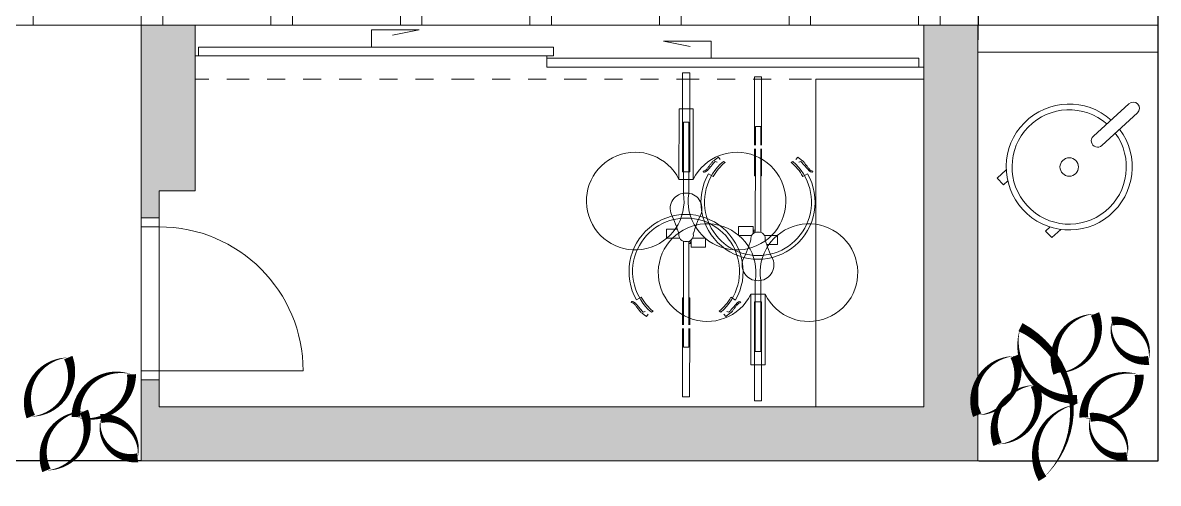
# Model space of a CAD drawing. Header units: metres. Extents: x -183 to 791, y -436 to 125.
# Drawn here: x 528.96 to 535.27, y -271.78 to -269.22 of the extents above; entities that cross this region are included whole.
import ezdxf

# ---------------------------------------------------------------- set-up
doc = ezdxf.new("R2010")
doc.units = ezdxf.units.M
doc.header["$MEASUREMENT"] = 0
doc.linetypes.add('DIVIDE', pattern=[1.25, 0.5, -0.25, 0, -0.25, 0, -0.25])
for name, color, linetype in [('01_SILNE', 1, 'Continuous'), ('okna', 4, 'Continuous'), ('PODL0$0$HSV_POD', 7, 'Continuous'), ('SCHODY', 3, 'Continuous'), ('SRAFA', 251, 'Continuous'), ('SRAFY', 3, 'Continuous'), ('zariz.predmety', 203, 'Continuous'), ('ZARIZOVAKY', 251, 'Continuous')]:
    doc.layers.add(name, color=color, linetype=linetype)
doc.layers.add('FLOATING-WINDOWS', color=2, linetype='Continuous', plot=False)
doc.layers.add('zařízení', color=4, linetype='Continuous', lineweight=5)

# ---------------------------------------------------------------- blocks, each defined once
blk = doc.blocks.new('kolo_1')
at = {"layer": 'zařízení'}
for p, q in [((41094.8, -3437.2, 0), (41094.8, -3987.2, 0)), ((41094.8, -3437.2, 0), (41134.8, -3437.2, 0)), ((41134.8, -3437.2, 0), (41134.8, -3987.2, 0)), ((41099.8, -3712.2, 0), (41129.8, -3712.2, 0)), ((41099.8, -4106.2, 0), (41099.8, -3712.2, 0)), ((41129.8, -4106.2, 0), (41129.8, -3712.2, 0)), ((41094.8, -3987.2, 0), (41134.8, -3987.2, 0)), ((41006.8, -4356.8, 0), (41006.8, -4306.1, 0)), ((41006.8, -4306.1, 0), (41066.7, -4306.1, 0)), ((41006.8, -4356.8, 0), (41079.2, -4356.8, 0)), ((41099.8, -4838.4, 0), (41099.8, -4373.4, 0)), ((41129.8, -4838.4, 0), (41129.8, -4373.4, 0)), ((41139.8, -4376.4, 0), (41129.8, -4376.4, 0)), ((41139.8, -4386.4, 0), (41129.8, -4386.4, 0)), ((41139.8, -4386.4, 0), (41139.8, -4376.4, 0)), ((41142.7, -4378.4, 0), (41139.8, -4378.4, 0)), ((41142.7, -4384.4, 0), (41139.8, -4384.4, 0)), ((41142.7, -4406.8, 0), (41142.7, -4366, 0)), ((41222.7, -4406.8, 0), (41142.7, -4406.8, 0)), ((41222.7, -4356.1, 0), (41150.7, -4356.1, 0)), ((41222.7, -4406.8, 0), (41222.7, -4356.1, 0)), ((40812.3, -4708.9, 0), (40810.3, -4713.8, 0)), ((40810.3, -4713.8, 0), (40815, -4716.2, 0)), ((40816.4, -4708, 0), (40812.3, -4708.9, 0)), ((40815, -4716.2, 0), (40819.4, -4716, 0)), ((40816.4, -4708, 0), (40823.4, -4710.7, 0)), ((40819.4, -4716, 0), (40824.2, -4718.4, 0)), ((40823.4, -4710.7, 0), (40828.6, -4714.4, 0)), ((40824.2, -4718.4, 0), (40826.7, -4721.9, 0)), ((40826.7, -4721.9, 0), (40829.6, -4725, 0)), ((40828.6, -4714.4, 0), (40833.2, -4718, 0)), ((40829.6, -4725, 0), (40831.7, -4728.3, 0)), ((40831.7, -4728.3, 0), (40834.2, -4731.9, 0)), ((40833.2, -4718, 0), (40836.9, -4722.3, 0)), ((40834.2, -4731.9, 0), (40837.4, -4734.8, 0)), ((40836.9, -4722.3, 0), (40840.7, -4726.2, 0)), ((40839.8, -4699.7, 0), (40865.8, -4684.7, 0)), ((40839.8, -4699.7, 0), (40865.8, -4684.7, 0)), ((40840.7, -4726.2, 0), (40844.3, -4730.2, 0)), ((40844.3, -4730.2, 0), (40848.2, -4735, 0)), ((41094.8, -4687.2, 0), (41099.8, -4687.2, 0)), ((41094.8, -4838.1, 0), (41094.8, -4687.2, 0)), ((41129.8, -4687.2, 0), (41134.8, -4687.2, 0)), ((41134.8, -4838.1, 0), (41134.8, -4687.2, 0)), ((41389.8, -4699.7, 0), (41363.8, -4684.7, 0)), ((41385.3, -4730.2, 0), (41381.4, -4735, 0)), ((41388.8, -4726.2, 0), (41385.3, -4730.2, 0)), ((41392.7, -4722.3, 0), (41388.8, -4726.2, 0)), ((41395.3, -4731.9, 0), (41392.1, -4734.8, 0)), ((41396.3, -4718, 0), (41392.7, -4722.3, 0)), ((41397.8, -4728.3, 0), (41395.3, -4731.9, 0)), ((41400.9, -4714.4, 0), (41396.3, -4718, 0)), ((41399.9, -4725, 0), (41397.8, -4728.3, 0)), ((41402.9, -4721.9, 0), (41399.9, -4725, 0)), ((41406.2, -4710.7, 0), (41400.9, -4714.4, 0)), ((41405.4, -4718.4, 0), (41402.9, -4721.9, 0)), ((41410.1, -4716, 0), (41405.4, -4718.4, 0)), ((41413.1, -4708, 0), (41406.2, -4710.7, 0)), ((41414.5, -4716.2, 0), (41410.1, -4716, 0)), ((41413.1, -4708, 0), (41417.2, -4708.9, 0)), ((41419.2, -4713.8, 0), (41414.5, -4716.2, 0)), ((41417.2, -4708.9, 0), (41419.2, -4713.8, 0)), ((40837.4, -4734.8, 0), (40840.1, -4738, 0)), ((40840.1, -4738, 0), (40842.6, -4741.5, 0)), ((40842.6, -4741.5, 0), (40845, -4744.7, 0)), ((40845, -4744.7, 0), (40847.6, -4747.9, 0)), ((40847.6, -4747.9, 0), (40850.3, -4751.1, 0)), ((40848.2, -4735, 0), (40851.7, -4739, 0)), ((40850.3, -4751.1, 0), (40852.4, -4754.4, 0)), ((40851.7, -4739, 0), (40855.6, -4742.9, 0)), ((40852.4, -4754.4, 0), (40855.1, -4757.6, 0)), ((40855.1, -4757.6, 0), (40857.5, -4760.8, 0)), ((40855.6, -4742.9, 0), (40858.6, -4747.1, 0)), ((40857.5, -4760.8, 0), (40859.4, -4762.8, 0)), ((40858.6, -4747.1, 0), (40861.9, -4751.2, 0)), ((40858.6, -4762.3), (40861.2, -4765.8)), ((40861.2, -4765.8), (40864, -4768.7)), ((40861.9, -4751.2, 0), (40865.2, -4755.3, 0)), ((40864, -4768.7), (40867.3, -4771.1)), ((40865.2, -4755.3, 0), (40868.8, -4759.3, 0)), ((40867.3, -4771.1), (40870.4, -4773.2)), ((40868.8, -4759.3, 0), (40872.9, -4763.1, 0)), ((40870.4, -4773.2), (40873.4, -4775.5)), ((40872.9, -4763.1, 0), (40876.5, -4767.1, 0)), ((40873.4, -4775.5), (40879.6, -4779.6)), ((40876.5, -4767.1, 0), (40887.8, -4763.1, 0)), ((40879.6, -4779.6), (40882.6, -4781.9)), ((40882.6, -4781.9), (40894.1, -4791)), ((40894.1, -4791), (40904.6, -4779.2, 0)), ((40922, -4767.7, 0), (40931.2, -4762.4, 0)), ((41307.6, -4767.7, 0), (41298.3, -4762.4, 0)), ((41335.4, -4791), (41324.9, -4779.2, 0)), ((41347, -4781.9), (41335.4, -4791)), ((41353.1, -4767.1, 0), (41341.8, -4763.1, 0)), ((41350, -4779.6), (41347, -4781.9)), ((41356.2, -4775.5), (41350, -4779.6)), ((41356.7, -4763.1, 0), (41353.1, -4767.1, 0)), ((41359.2, -4773.2), (41356.2, -4775.5)), ((41360.8, -4759.3, 0), (41356.7, -4763.1, 0)), ((41362.2, -4771.1), (41359.2, -4773.2)), ((41364.3, -4755.3, 0), (41360.8, -4759.3, 0)), ((41365.5, -4768.7), (41362.2, -4771.1)), ((41367.6, -4751.2, 0), (41364.3, -4755.3, 0)), ((41368.3, -4765.8), (41365.5, -4768.7)), ((41370.9, -4747.1, 0), (41367.6, -4751.2, 0)), ((41370.9, -4762.3), (41368.3, -4765.8)), ((41372, -4760.8, 0), (41370.1, -4762.8, 0)), ((41374, -4742.9, 0), (41370.9, -4747.1, 0)), ((41374.4, -4757.6, 0), (41372, -4760.8, 0)), ((41377.8, -4739, 0), (41374, -4742.9, 0)), ((41377.1, -4754.4, 0), (41374.4, -4757.6, 0)), ((41379.2, -4751.1, 0), (41377.1, -4754.4, 0)), ((41381.4, -4735, 0), (41377.8, -4739, 0)), ((41381.9, -4747.9, 0), (41379.2, -4751.1, 0)), ((41384.6, -4744.7, 0), (41381.9, -4747.9, 0)), ((41387, -4741.5, 0), (41384.6, -4744.7, 0)), ((41389.5, -4738, 0), (41387, -4741.5, 0)), ((41392.1, -4734.8, 0), (41389.5, -4738, 0)), ((41094.8, -5237.2, 0), (41094.8, -4858.1, 0)), ((41099.8, -4962.2, 0), (41099.8, -4858.4, 0)), ((41129.8, -4962.2, 0), (41129.8, -4858.4, 0)), ((41134.8, -5237.2, 0), (41134.8, -4858.1, 0)), ((41099.8, -4962.2, 0), (41129.8, -4962.2, 0)), ((41094.8, -5237.2, 0), (41134.8, -5237.2, 0))]:
    blk.add_line(p, q, dxfattribs=at)
at = {"layer": 'zařízení', "elevation": 0}
blk.add_lwpolyline([(41075.3, -3636.6), (41154.3, -3636.6), (41154.3, -4029.6), (41075.3, -4029.6)], close=True, dxfattribs=at)
for points in [[(41114.8, -4375.1, -0.49433), (41074.8, -4332, 0.044593), (41032.8, -4224.9, -0.536593), (41114.8, -4105.1, -0.613719)], [(41114.8, -4375.1, 0.49433), (41154.7, -4332, -0.044593), (41196.7, -4224.9, 0.536593), (41114.8, -4105.1, 0.613719)]]:
    blk.add_lwpolyline(points, format="xyb", dxfattribs=at)
at = {"layer": 'zařízení'}
for centre, radius, start, end in [((40832, -4149.8, 0), 271.4, 9.05213, 26.31173), ((41397.5, -4149.8, 0), 271.4, 153.68827, 170.94787), ((41114.8, -4541.5, 0), 317.2, 209.90144, 330.09856), ((41114.8, -4541.5, 0), 287.2, 209.90144, 230.27597), ((41114.8, -4541.5, 0), 287.2, 309.72403, 330.09856), ((41114.8, -4541.5, 0), 297.2, 229.56169, 310.43831)]:
    blk.add_arc(centre, radius, start, end, dxfattribs=at)
blk = doc.blocks.new('A$C68D620F5')
at = {"layer": 'zařízení', "extrusion": (2.23247e-07, 3.81039e-05, 1), "rotation": 359.9877258031132}
blk.add_blockref('kolo_1', (-41115.1, 4201, 0), dxfattribs=at)

msp = doc.modelspace()

# ---------------------------------------------------------------- hatches: boundary and pattern name
at = {"layer": 'SRAFA', "linetype": 'Continuous', "lineweight": 0}
for points in [[(529.9201, -269.2306), (529.6201, -269.2306), (529.6201, -270.3006), (529.7201, -270.3006), (529.7201, -270.1506), (529.9201, -270.1506)], [(534.2701, -269.2306), (533.9701, -269.2306), (533.9701, -271.3506), (529.7201, -271.3506), (529.7201, -271.2006), (529.6201, -271.2006), (529.6201, -271.6506), (534.2701, -271.6506)]]:
    msp.add_hatch(color=256, dxfattribs=at).paths.add_polyline_path(points)

# ---------------------------------------------------------------- linework, layer by layer
at = {"linetype": 'Continuous', "lineweight": 0}
for p, q in [((534.9116, -269.8473), (535.1091, -269.6662)), ((534.9589, -269.8989), (535.1564, -269.7178)), ((534.3777, -270.0805), (534.4277, -270.0346)), ((534.3777, -270.0805), (534.4114, -270.1173)), ((534.4114, -270.1173), (534.4359, -270.0949)), ((534.6464, -270.3737), (534.6709, -270.3513)), ((534.6802, -270.4105), (534.7302, -270.3647)), ((534.6802, -270.4105), (534.6464, -270.3737))]:
    msp.add_line(p, q, dxfattribs=at)
msp.add_circle((534.7773, -270.0179), 0.0512, dxfattribs=at)
msp.add_circle((534.7773, -270.0179), 0.0512, dxfattribs=at)
for centre, radius, start, end in [((534.7773, -270.0179), 0.35, 48.24817, 36.76983), ((535.1328, -269.692), 0.035, 312.509, 132.509), ((534.7773, -270.0179), 0.3177, 48.83381, 36.18419), ((534.9352, -269.8731), 0.035, 132.509, 312.509)]:
    msp.add_arc(centre, radius, start, end, dxfattribs=at)
at = {"layer": '01_SILNE', "linetype": 'Continuous', "lineweight": 0}
for p, q in [((529.6201, -269.2306), (529.6201, -270.3506)), ((529.9201, -269.2306), (529.6201, -269.2306)), ((529.9201, -269.2306), (529.9201, -270.1506)), ((533.9701, -271.3506), (533.9701, -269.2306)), ((534.2701, -269.2306), (533.9701, -269.2306)), ((534.2701, -271.6506), (534.2701, -269.2306)), ((529.7201, -270.1506), (529.9201, -270.1506)), ((529.7201, -270.1506), (529.7201, -270.3506)), ((529.6201, -270.3506), (529.7201, -270.3506)), ((529.6201, -270.3506), (529.7201, -270.3506)), ((529.6201, -271.1506), (529.6201, -271.6506)), ((529.6201, -271.1506), (529.7201, -271.1506)), ((529.7201, -271.1506), (529.7201, -271.3506)), ((529.7201, -271.3506), (533.9701, -271.3506)), ((529.6201, -271.6506), (534.2701, -271.6506))]:
    msp.add_line(p, q, dxfattribs=at)
at = {"layer": 'FLOATING-WINDOWS', "linetype": 'Continuous', "lineweight": 0, "flags": 128}
for points in [[(510.0101, -264.6389), (509.9288, -270.1506), (528.7201, -270.1506), (528.7201, -269.2306), (529.6201, -269.2306), (529.6201, -271.6506), (534.2701, -271.6506), (534.2725, -262.2961), (510.0101, -264.6389)], [(528.7201, -264.6906), (534.2725, -264.1556), (534.2725, -269.2306), (528.7201, -269.2306)], [(529.9201, -269.4011), (529.9201, -270.1506), (529.7201, -270.1506), (529.7201, -271.3506), (533.9701, -271.3506), (533.9701, -269.464), (531.8738, -269.464), (531.8738, -269.4011)]]:
    msp.add_lwpolyline(points, close=True, dxfattribs=at)
at = {"layer": 'okna', "linetype": 'Continuous', "lineweight": 0}
for p, q in [((534.2725, -269.2306), (535.2725, -269.2306)), ((534.2725, -269.3806), (535.2725, -269.3806))]:
    msp.add_line(p, q, dxfattribs=at)
at = {"layer": 'PODL0$0$HSV_POD'}
for p, q in [((535.2725, -271.6506), (535.2725, -258.9506)), ((529.6201, -271.6506), (497.6659, -271.6506)), ((534.2725, -271.6506), (535.2725, -271.6506))]:
    msp.add_line(p, q, dxfattribs=at)
at = {"layer": 'SCHODY', "linetype": 'DIVIDE', "lineweight": 0, "ltscale": 0.25}
for p, q in [((534.0601, -269.2306), (534.0601, -264.1761)), ((533.3401, -269.2306), (533.3401, -264.2456)), ((533.9401, -269.2306), (533.9401, -264.1877)), ((533.2201, -269.2306), (533.2201, -264.2572)), ((532.5001, -269.2306), (532.5001, -264.3267)), ((532.6201, -269.2306), (532.6201, -264.3152)), ((531.7801, -269.2306), (531.7801, -264.3963)), ((531.9001, -269.2306), (531.9001, -264.3847)), ((531.0601, -269.2306), (531.0601, -264.4658)), ((531.1801, -269.2306), (531.1801, -264.4542)), ((530.3401, -269.2306), (530.3401, -264.5353)), ((530.4601, -269.2306), (530.4601, -264.5237)), ((529.6201, -269.2306), (529.6201, -264.6049)), ((529.7401, -269.2306), (529.7401, -264.5933)), ((529.0201, -269.2306), (529.0201, -264.6628)), ((529.6201, -269.2306), (528.7201, -269.2306)), ((533.9701, -269.2306), (529.9201, -269.2306)), ((533.9701, -269.5306), (529.9201, -269.5306))]:
    msp.add_line(p, q, dxfattribs=at)
at = {"layer": 'SRAFY', "linetype": 'Continuous', "lineweight": 0}
for p, q in [((530.9005, -269.3511), (530.9005, -269.255)), ((530.9005, -269.255), (531.1653, -269.255)), ((531.1653, -269.255), (531.017, -269.2859)), ((532.7876, -269.318), (532.5229, -269.318)), ((532.5229, -269.318), (532.6712, -269.3488)), ((532.7876, -269.414), (532.7876, -269.318)), ((529.6201, -270.3006), (529.7201, -270.3006)), ((529.7201, -270.3506), (529.7201, -271.1506)), ((529.7201, -271.1506), (530.5201, -271.1506)), ((529.6201, -271.2006), (529.7201, -271.2006))]:
    msp.add_line(p, q, dxfattribs=at)
for points in [[(529.938, -269.3511), (531.9117, -269.3511), (531.9117, -269.4011), (529.938, -269.4011)], [(531.8738, -269.414), (533.9413, -269.414), (533.9413, -269.464), (531.8738, -269.464)]]:
    msp.add_lwpolyline(points, close=True, dxfattribs=at)
msp.add_arc((529.7201, -271.1506), 0.8, 0, 90, dxfattribs=at)
at = {"layer": 'zariz.predmety', "color": 253, "linetype": 'Continuous', "ltscale": 0.001}
for points in [[(534.7125, -271.1628, 0, 0, 0.520567), (534.7125, -271.1628, 0, 0.05, 0.520567), (534.9209, -270.8343, 0, 0.05, 0.520567), (534.7125, -271.1628, 0.05, 0.05, 0)], [(535.0144, -270.8747, 0, 0, 0.520567), (535.0144, -270.8747, 0, 0.05, 0.520567), (535.2188, -271.0926, 0, 0.05, 0.520567), (535.0144, -270.8747, 0.05, 0.05, 0)], [(534.5063, -270.9075, 0, 0, 0.520567), (534.5063, -270.9075, 0, 0.05, 0.520567), (534.8217, -271.3093, 0, 0.05, 0.520567), (534.8098, -271.3386, 0, 0.05, 0.520567), (534.6288, -271.7507, 0, 0.05, 0.520567), (534.5063, -270.9075, 0.05, 0.05, 0)], [(529.0062, -271.4054, 0, 0, 0.520567), (529.0062, -271.4054, 0, 0.05, 0.520567), (529.2146, -271.0769, 0, 0.05, 0.520567), (529.0062, -271.4054, 0.05, 0.05, 0)], [(534.2658, -271.3973, 0, 0, 0.520567), (534.2658, -271.3973, 0, 0.05, 0.520567), (534.4742, -271.0688, 0, 0.05, 0.520567), (534.2658, -271.3973, 0.05, 0.05, 0)], [(529.5662, -271.1702, 0, 0, 0.520567), (529.5662, -271.1702, 0, 0.05, 0.520567), (529.2575, -271.4069, 0, 0.05, 0.520567), (529.5662, -271.1702, 0.05, 0.05, 0)], [(535.1667, -271.173, 0, 0, 0.520567), (535.1667, -271.173, 0, 0.05, 0.520567), (534.858, -271.4096, 0, 0.05, 0.520567), (535.1667, -271.173, 0.05, 0.05, 0)], [(534.3789, -271.5589, 0, 0, 0.520567), (534.3789, -271.5589, 0, 0.05, 0.520567), (534.5873, -271.2304, 0, 0.05, 0.520567), (534.3789, -271.5589, 0.05, 0.05, 0)], [(529.0932, -271.7042, 0, 0, 0.520567), (529.0932, -271.7042, 0, 0.05, 0.520567), (529.3016, -271.3758, 0, 0.05, 0.520567), (529.0932, -271.7042, 0.05, 0.05, 0)], [(529.3951, -271.4162, 0, 0, 0.520567), (529.3951, -271.4162, 0, 0.05, 0.520567), (529.5996, -271.6341, 0, 0.05, 0.520567), (529.3951, -271.4162, 0.05, 0.05, 0)], [(534.8942, -271.4092, 0, 0, 0.520567), (534.8942, -271.4092, 0, 0.05, 0.520567), (535.0987, -271.6271, 0, 0.05, 0.520567), (534.8942, -271.4092, 0.05, 0.05, 0)]]:
    msp.add_lwpolyline(points, format="xyseb", close=True, dxfattribs=at)
at = {"layer": 'ZARIZOVAKY', "linetype": 'Continuous', "lineweight": 0}
for p, q in [((533.3701, -271.3506), (533.3701, -269.5306)), ((533.3701, -269.5306), (533.9701, -269.5306))]:
    msp.add_line(p, q, dxfattribs=at)

# ---------------------------------------------------------------- block references
at = {"linetype": 'Continuous', "lineweight": 0, "xscale": 0.0009999999310821362, "yscale": 0.0009999999880392352, "zscale": 0.0009999999999999998}
for p, rotation in [((532.6494, -270.2496), 359.999993329893), ((533.0467, -270.5626), 179.9999933298929)]:
    msp.add_blockref('A$C68D620F5', p, dxfattribs=dict(at, rotation=rotation))

doc.saveas('drawing.dxf')
